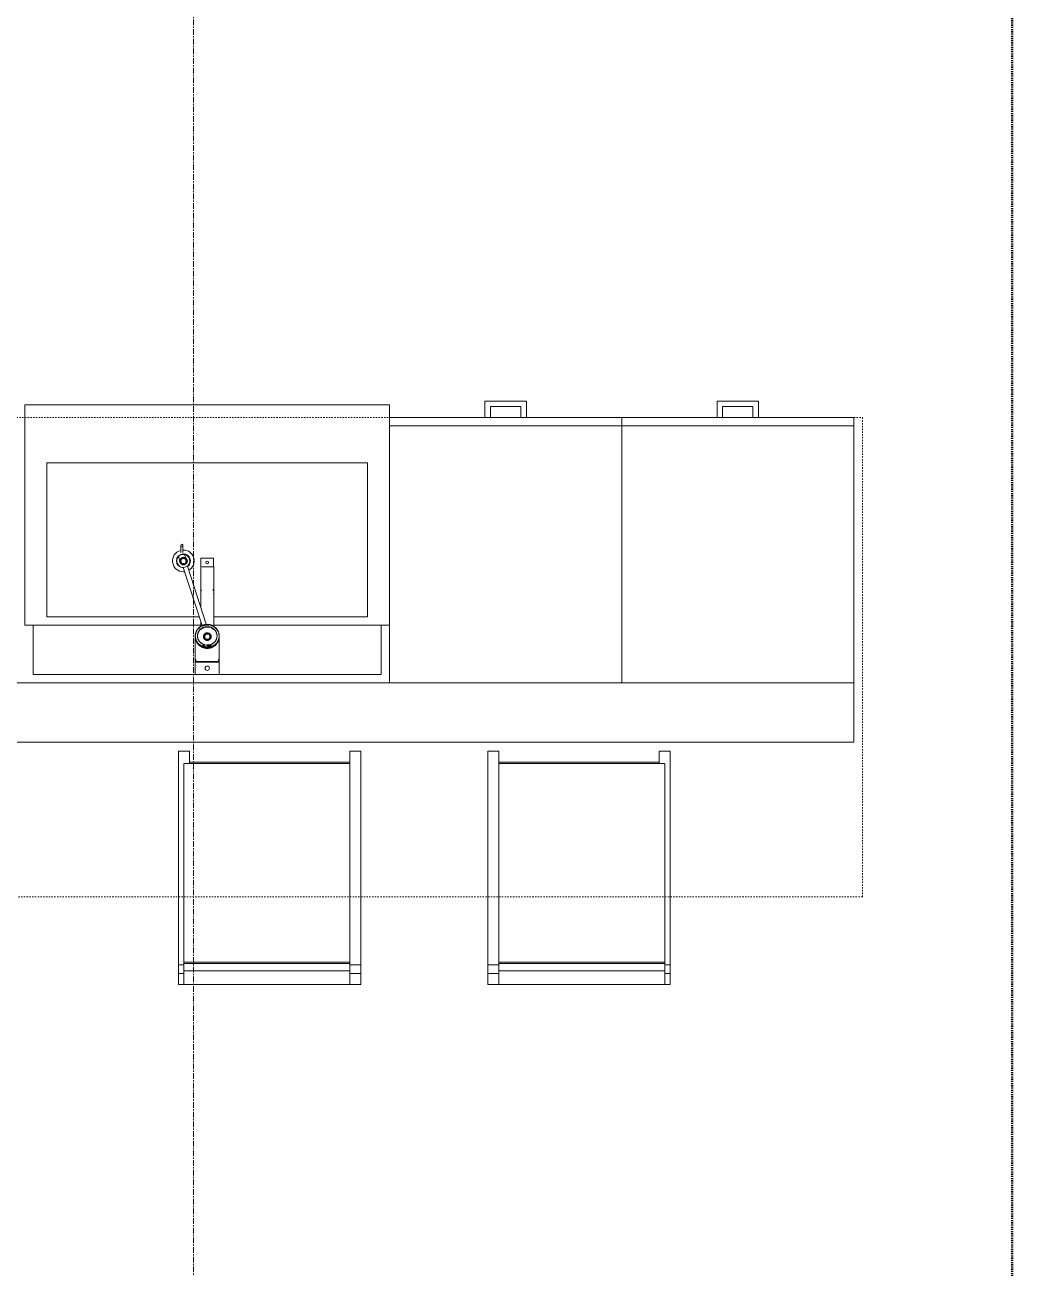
# Model space of a CAD drawing. Header units: inches. Extents: x -4217 to -1814, y 9706 to 12425.
# Drawn here: x -2188.6 to -2099.3, y 11359 to 11471.6 of the extents above; entities that cross this region are included whole.
import ezdxf

# ---------------------------------------------------------------- set-up
doc = ezdxf.new("R2010")
doc.units = ezdxf.units.IN
doc.header["$MEASUREMENT"] = 0
for name, pattern in [('Dash', [0.25, 0.125, -0.125]), ('Dash 1_16_', [0.125, 0.0625, -0.0625]), ('Grid Line 1_2_', [0.875, 0.5, -0.125, 0.125, -0.125])]:
    doc.linetypes.add(name, pattern=pattern)
for name, color, linetype, lineweight in [('A-GENM-2', 250, 'Continuous', 9), ('A-GENM-3', 10, 'Continuous', 50), ('A-WALL-4', 50, 'Continuous', 13), ('C-PROP-LINE-2', 91, 'Dash 1_16_', 50), ('I-FURN-1', 250, 'Continuous', 9), ('P-SANR-FIXT-2', 250, 'Continuous', 9), ('Q-CASE-3', 250, 'Continuous', 9), ('Q-CASE-HDLN-1', 250, 'Dash', 9), ('S-GRID-1', 1, 'Grid Line 1_2_', 9)]:
    doc.layers.add(name, color=color, linetype=linetype, lineweight=lineweight)

msp = doc.modelspace()

# ---------------------------------------------------------------- linework, layer by layer
at = {"layer": 'A-GENM-2'}
for p, q in [((-2174.48218, 11424.46265), (-2174.48218, 11423.79751)), ((-2174.28533, 11423.79751), (-2174.28533, 11424.46265)), ((-2174.54413, 11423.03328), (-2174.67641, 11423.45243)), ((-2174.12737, 11423.62953), (-2173.99399, 11423.20691)), ((-2172.65509, 11423.30554), (-2172.65509, 11422.51814)), ((-2172.65509, 11423.30554), (-2171.51336, 11423.30554)), ((-2171.51336, 11422.51814), (-2171.51336, 11423.30554)), ((-2174.49222, 11423.04966), (-2174.54413, 11423.03328)), ((-2174.25946, 11422.46204), (-2172.54627, 11417.1894)), ((-2172.17683, 11417.32641), (-2173.8857, 11422.58579)), ((-2172.67478, 11422.51814), (-2172.67478, 11418.8507)), ((-2172.67478, 11422.51814), (-2172.65465, 11422.51814)), ((-2172.60647, 11422.51814), (-2172.59566, 11422.51814)), ((-2172.58104, 11422.51814), (-2172.50181, 11422.51814)), ((-2172.48918, 11422.51814), (-2172.3795, 11422.51814)), ((-2172.3702, 11422.51814), (-2172.23707, 11422.51814)), ((-2172.23731, 11422.51814), (-2172.36966, 11422.51814)), ((-2172.23209, 11422.51814), (-2171.93636, 11422.51814)), ((-2171.93647, 11422.51814), (-2172.23198, 11422.51814)), ((-2171.93138, 11422.51814), (-2171.79825, 11422.51814)), ((-2171.79879, 11422.51814), (-2171.93114, 11422.51814)), ((-2171.78895, 11422.51814), (-2171.67927, 11422.51814)), ((-2171.66664, 11422.51814), (-2171.58741, 11422.51814)), ((-2171.57279, 11422.51814), (-2171.49367, 11422.51814)), ((-2171.49367, 11417.11879), (-2171.49367, 11422.51814)), ((-2172.67478, 11421.11086), (-2172.67478, 11420.19373)), ((-2171.49367, 11420.19373), (-2171.49367, 11421.11086)), ((-2172.67478, 11417.5849), (-2172.67478, 11417.11879)), ((-2171.46541, 11417.06336), (-2171.50135, 11417.08616)), ((-2173.1669, 11416.21893), (-2173.1669, 11413.95515)), ((-2172.08423, 11415.38672), (-2172.11986, 11415.3874)), ((-2171.00155, 11413.95515), (-2171.00155, 11416.21893)), ((-2171.00155, 11413.95515), (-2173.1669, 11413.95515)), ((-2173.1669, 11413.87699), (-2173.1669, 11412.77404)), ((-2173.1669, 11413.87699), (-2171.00155, 11413.87699)), ((-2173.10785, 11414.11749), (-2173.10785, 11413.87699)), ((-2171.0606, 11413.87699), (-2171.0606, 11414.11749)), ((-2171.00155, 11412.77404), (-2171.00155, 11413.87699)), ((-2171.00155, 11412.77404), (-2173.1669, 11412.77404))]:
    msp.add_line(p, q, dxfattribs=at)
at = {"layer": 'A-GENM-2', "flags": 128}
for points in [[(-2172.08423, 11417.28936), (-2172.12731, 11417.28855), (-2172.17032, 11417.2861), (-2172.2132, 11417.28204), (-2172.25588, 11417.27635), (-2172.29829, 11417.26905), (-2172.34037, 11417.26015), (-2172.38205, 11417.24967), (-2172.42327, 11417.23762), (-2172.46395, 11417.22401), (-2172.50405, 11417.20887), (-2172.54348, 11417.19221), (-2172.5822, 11417.17408), (-2172.62014, 11417.15448), (-2172.65724, 11417.13345), (-2172.69343, 11417.11103), (-2172.72867, 11417.08724), (-2172.7629, 11417.06213), (-2172.79605, 11417.03572), (-2172.82809, 11417.00807), (-2172.85894, 11416.97921), (-2172.88857, 11416.94918), (-2172.91692, 11416.91804), (-2172.94395, 11416.88584), (-2172.96962, 11416.85261), (-2172.99387, 11416.81842), (-2173.01667, 11416.78332), (-2173.03798, 11416.74737), (-2173.05776, 11416.71062), (-2173.07599, 11416.67313), (-2173.09262, 11416.63496), (-2173.10763, 11416.59617), (-2173.12099, 11416.55683), (-2173.13268, 11416.51701), (-2173.14269, 11416.47676), (-2173.15098, 11416.43615), (-2173.15756, 11416.39525), (-2173.16239, 11416.35412), (-2173.16549, 11416.31284), (-2173.16684, 11416.27148), (-2173.1669, 11416.26031)], [(-2173.12099, 11416.51545), (-2173.13268, 11416.47562), (-2173.14269, 11416.43537), (-2173.15098, 11416.39476), (-2173.15756, 11416.35386), (-2173.16239, 11416.31274), (-2173.16549, 11416.27146), (-2173.16684, 11416.2301), (-2173.1669, 11416.21893)], [(-2173.12145, 11416.52935), (-2173.13303, 11416.48762), (-2173.14294, 11416.44546), (-2173.15115, 11416.40294), (-2173.15765, 11416.36013), (-2173.16244, 11416.31709), (-2173.16551, 11416.2739), (-2173.16684, 11416.23061), (-2173.16644, 11416.18731), (-2173.16431, 11416.14406), (-2173.16045, 11416.10093), (-2173.15487, 11416.05798), (-2173.14758, 11416.0153), (-2173.13859, 11415.97294), (-2173.12791, 11415.93097)], [(-2173.12145, 11416.52935), (-2173.13303, 11416.48762), (-2173.14294, 11416.44546), (-2173.15115, 11416.40294), (-2173.15765, 11416.36013), (-2173.16244, 11416.31709), (-2173.16551, 11416.2739), (-2173.16684, 11416.23061), (-2173.16644, 11416.18731), (-2173.16431, 11416.14406), (-2173.16045, 11416.10093), (-2173.15487, 11416.05798), (-2173.14758, 11416.0153), (-2173.13859, 11415.97294), (-2173.12791, 11415.93097)], [(-2173.12145, 11416.52935), (-2173.13303, 11416.48762), (-2173.14294, 11416.44546), (-2173.15115, 11416.40294), (-2173.15765, 11416.36013), (-2173.16244, 11416.31709), (-2173.16551, 11416.2739), (-2173.16684, 11416.23061), (-2173.16644, 11416.18731), (-2173.16431, 11416.14406), (-2173.16045, 11416.10093), (-2173.15487, 11416.05798), (-2173.14758, 11416.0153), (-2173.13859, 11415.97294), (-2173.12791, 11415.93097)], [(-2173.12145, 11416.52935), (-2173.13303, 11416.48762), (-2173.14294, 11416.44546), (-2173.15115, 11416.40294), (-2173.15765, 11416.36013), (-2173.16244, 11416.31709), (-2173.16551, 11416.2739), (-2173.16684, 11416.23061), (-2173.16644, 11416.18731), (-2173.16431, 11416.14406), (-2173.16045, 11416.10093), (-2173.15487, 11416.05798), (-2173.14758, 11416.0153), (-2173.13859, 11415.97294), (-2173.12791, 11415.93097)], [(-2173.12145, 11416.52935), (-2173.13303, 11416.48762), (-2173.14294, 11416.44546), (-2173.15115, 11416.40294), (-2173.15765, 11416.36013), (-2173.16244, 11416.31709), (-2173.16551, 11416.2739), (-2173.16684, 11416.23061), (-2173.16644, 11416.18731), (-2173.16431, 11416.14406), (-2173.16045, 11416.10093), (-2173.15487, 11416.05798), (-2173.14758, 11416.0153), (-2173.13859, 11415.97294), (-2173.12791, 11415.93097)], [(-2173.12145, 11416.52935), (-2173.13303, 11416.48762), (-2173.14294, 11416.44546), (-2173.15115, 11416.40294), (-2173.15765, 11416.36013), (-2173.16244, 11416.31709), (-2173.16551, 11416.2739), (-2173.16684, 11416.23061), (-2173.16644, 11416.18731), (-2173.16431, 11416.14406), (-2173.16045, 11416.10093), (-2173.15487, 11416.05798), (-2173.14758, 11416.0153), (-2173.13859, 11415.97294), (-2173.12791, 11415.93097)], [(-2172.765, 11417.06079), (-2172.79813, 11417.03289), (-2172.8301, 11417.00369), (-2172.86089, 11416.97323), (-2172.89043, 11416.94157), (-2172.91869, 11416.90875), (-2172.9456, 11416.87483), (-2172.97115, 11416.83986), (-2172.99527, 11416.8039), (-2173.01793, 11416.767), (-2173.0391, 11416.72922), (-2173.05874, 11416.69063)], [(-2172.765, 11417.06079), (-2172.79813, 11417.03289), (-2172.8301, 11417.00369), (-2172.86089, 11416.97323), (-2172.89043, 11416.94157), (-2172.91869, 11416.90875), (-2172.9456, 11416.87483), (-2172.97115, 11416.83986), (-2172.99527, 11416.8039), (-2173.01793, 11416.767), (-2173.0391, 11416.72922), (-2173.05874, 11416.69063)], [(-2172.765, 11417.06079), (-2172.79813, 11417.03289), (-2172.8301, 11417.00369), (-2172.86089, 11416.97323), (-2172.89043, 11416.94157), (-2172.91869, 11416.90875), (-2172.9456, 11416.87483), (-2172.97115, 11416.83986), (-2172.99527, 11416.8039), (-2173.01793, 11416.767), (-2173.0391, 11416.72922), (-2173.05874, 11416.69063)], [(-2172.765, 11417.06079), (-2172.79813, 11417.03289), (-2172.8301, 11417.00369), (-2172.86089, 11416.97323), (-2172.89043, 11416.94157), (-2172.91869, 11416.90875), (-2172.9456, 11416.87483), (-2172.97115, 11416.83986), (-2172.99527, 11416.8039), (-2173.01793, 11416.767), (-2173.0391, 11416.72922), (-2173.05874, 11416.69063)], [(-2172.765, 11417.06079), (-2172.79813, 11417.03289), (-2172.8301, 11417.00369), (-2172.86089, 11416.97323), (-2172.89043, 11416.94157), (-2172.91869, 11416.90875), (-2172.9456, 11416.87483), (-2172.97115, 11416.83986), (-2172.99527, 11416.8039), (-2173.01793, 11416.767), (-2173.0391, 11416.72922), (-2173.05874, 11416.69063)], [(-2172.765, 11417.06079), (-2172.79813, 11417.03289), (-2172.8301, 11417.00369), (-2172.86089, 11416.97323), (-2172.89043, 11416.94157), (-2172.91869, 11416.90875), (-2172.9456, 11416.87483), (-2172.97115, 11416.83986), (-2172.99527, 11416.8039), (-2173.01793, 11416.767), (-2173.0391, 11416.72922), (-2173.05874, 11416.69063)], [(-2172.97005, 11416.26031), (-2172.96935, 11416.29336), (-2172.96726, 11416.32636), (-2172.96376, 11416.35926), (-2172.95888, 11416.39201), (-2172.95262, 11416.42456), (-2172.94498, 11416.45686), (-2172.93598, 11416.48885), (-2172.92563, 11416.5205), (-2172.91394, 11416.55174), (-2172.90093, 11416.58253), (-2172.88662, 11416.61283), (-2172.87103, 11416.64258), (-2172.85419, 11416.67174), (-2172.83611, 11416.70025), (-2172.81682, 11416.72808), (-2172.79636, 11416.75518), (-2172.77475, 11416.78151), (-2172.75203, 11416.80701), (-2172.72823, 11416.83166), (-2172.70339, 11416.8554), (-2172.67754, 11416.87821), (-2172.65073, 11416.90003), (-2172.623, 11416.92084), (-2172.59438, 11416.9406), (-2172.56494, 11416.95927), (-2172.53471, 11416.97683), (-2172.50374, 11416.99324), (-2172.47209, 11417.00847), (-2172.43979, 11417.0225), (-2172.40692, 11417.03531), (-2172.37351, 11417.04687), (-2172.33963, 11417.05716), (-2172.30532, 11417.06616), (-2172.27065, 11417.07387), (-2172.23567, 11417.08025), (-2172.20045, 11417.08531), (-2172.16503, 11417.08904), (-2172.12947, 11417.09142), (-2172.09385, 11417.09246), (-2172.08423, 11417.09251)], [(-2172.92563, 11416.47911), (-2172.91394, 11416.51036), (-2172.90093, 11416.54115)], [(-2172.7629, 11417.02075), (-2172.79605, 11416.99434), (-2172.82809, 11416.96669), (-2172.85894, 11416.93782)], [(-2172.08423, 11417.3016), (-2172.12752, 11417.30074), (-2172.17075, 11417.29814), (-2172.21383, 11417.29382), (-2172.25672, 11417.28777), (-2172.29932, 11417.28002), (-2172.34158, 11417.27057), (-2172.38343, 11417.25944), (-2172.4248, 11417.24664), (-2172.46562, 11417.2322), (-2172.50584, 11417.21614), (-2172.54538, 11417.19848), (-2172.58418, 11417.17925), (-2172.62219, 11417.15849), (-2172.65933, 11417.13623), (-2172.69555, 11417.1125), (-2172.73079, 11417.08734)], [(-2172.08423, 11417.3016), (-2172.12752, 11417.30074), (-2172.17075, 11417.29814), (-2172.21383, 11417.29382), (-2172.25672, 11417.28777), (-2172.29932, 11417.28002), (-2172.34158, 11417.27057), (-2172.38343, 11417.25944), (-2172.4248, 11417.24664), (-2172.46562, 11417.2322), (-2172.50584, 11417.21614), (-2172.54538, 11417.19848), (-2172.58418, 11417.17925), (-2172.62219, 11417.15849), (-2172.65933, 11417.13623), (-2172.69555, 11417.1125)], [(-2172.08423, 11417.3016), (-2172.12752, 11417.30074), (-2172.17075, 11417.29814), (-2172.21383, 11417.29382), (-2172.25672, 11417.28777), (-2172.29932, 11417.28002), (-2172.34158, 11417.27057), (-2172.38343, 11417.25944), (-2172.4248, 11417.24664), (-2172.46562, 11417.2322), (-2172.50584, 11417.21614), (-2172.54538, 11417.19848), (-2172.58418, 11417.17925), (-2172.62219, 11417.15849), (-2172.65933, 11417.13623), (-2172.69555, 11417.1125)], [(-2172.08423, 11417.3016), (-2172.12752, 11417.30074), (-2172.17075, 11417.29814), (-2172.21383, 11417.29382), (-2172.25672, 11417.28777), (-2172.29932, 11417.28002), (-2172.34158, 11417.27057), (-2172.38343, 11417.25944), (-2172.4248, 11417.24664), (-2172.46562, 11417.2322), (-2172.50584, 11417.21614), (-2172.54538, 11417.19848), (-2172.58418, 11417.17925), (-2172.62219, 11417.15849), (-2172.65933, 11417.13623), (-2172.69555, 11417.1125)], [(-2172.08423, 11417.3016), (-2172.12752, 11417.30074), (-2172.17075, 11417.29814), (-2172.21383, 11417.29382), (-2172.25672, 11417.28777), (-2172.29932, 11417.28002), (-2172.34158, 11417.27057), (-2172.38343, 11417.25944), (-2172.4248, 11417.24664), (-2172.46562, 11417.2322), (-2172.50584, 11417.21614), (-2172.54538, 11417.19848), (-2172.58418, 11417.17925), (-2172.62219, 11417.15849), (-2172.65933, 11417.13623), (-2172.69555, 11417.1125)], [(-2172.08423, 11417.3016), (-2172.12752, 11417.30074), (-2172.17075, 11417.29814), (-2172.21383, 11417.29382), (-2172.25672, 11417.28777), (-2172.29932, 11417.28002), (-2172.34158, 11417.27057), (-2172.38343, 11417.25944), (-2172.4248, 11417.24664), (-2172.46562, 11417.2322), (-2172.50584, 11417.21614), (-2172.54538, 11417.19848), (-2172.58418, 11417.17925), (-2172.62219, 11417.15849), (-2172.65933, 11417.13623), (-2172.69555, 11417.1125)], [(-2172.67754, 11416.83683), (-2172.65073, 11416.85865), (-2172.623, 11416.87946), (-2172.59438, 11416.89922), (-2172.56494, 11416.91789), (-2172.53471, 11416.93544), (-2172.50374, 11416.95185), (-2172.47209, 11416.96709), (-2172.43979, 11416.98112)], [(-2172.34037, 11417.21877), (-2172.38205, 11417.20829), (-2172.42327, 11417.19623), (-2172.46395, 11417.18263), (-2172.50405, 11417.16748), (-2172.54348, 11417.15083), (-2172.5822, 11417.13269)], [(-2172.08423, 11417.24798), (-2172.12731, 11417.24716), (-2172.17032, 11417.24472), (-2172.2132, 11417.24065), (-2172.25588, 11417.23497), (-2172.29829, 11417.22767)], [(-2172.27065, 11417.03248), (-2172.23567, 11417.03887), (-2172.20045, 11417.04393), (-2172.16503, 11417.04766), (-2172.12947, 11417.05004), (-2172.09385, 11417.05108), (-2172.08423, 11417.05113)], [(-2171.09975, 11416.66948), (-2171.11855, 11416.70849), (-2171.1389, 11416.74671), (-2171.16077, 11416.78409), (-2171.18411, 11416.82057), (-2171.20888, 11416.85608), (-2171.23506, 11416.89058), (-2171.2626, 11416.924), (-2171.29145, 11416.95629), (-2171.32158, 11416.9874), (-2171.35292, 11417.01728), (-2171.38543, 11417.04589), (-2171.41906, 11417.07317), (-2171.45375, 11417.09909), (-2171.48945, 11417.1236), (-2171.5261, 11417.14666), (-2171.56365, 11417.16824), (-2171.60203, 11417.18829), (-2171.64118, 11417.2068), (-2171.68104, 11417.22373), (-2171.72154, 11417.23905), (-2171.76263, 11417.25274), (-2171.80422, 11417.26477), (-2171.84627, 11417.27513), (-2171.8887, 11417.2838), (-2171.93144, 11417.29077), (-2171.97442, 11417.29602), (-2172.01758, 11417.29955), (-2172.06085, 11417.30135), (-2172.08423, 11417.3016)], [(-2171.45375, 11417.09909), (-2171.48945, 11417.1236), (-2171.5261, 11417.14666), (-2171.56365, 11417.16824), (-2171.60203, 11417.18829), (-2171.64118, 11417.2068), (-2171.68104, 11417.22373), (-2171.72154, 11417.23905), (-2171.76263, 11417.25274), (-2171.80422, 11417.26477), (-2171.84627, 11417.27513), (-2171.8887, 11417.2838), (-2171.93144, 11417.29077), (-2171.97442, 11417.29602), (-2172.01758, 11417.29955), (-2172.06085, 11417.30135), (-2172.08423, 11417.3016)], [(-2171.45375, 11417.09909), (-2171.48945, 11417.1236), (-2171.5261, 11417.14666), (-2171.56365, 11417.16824), (-2171.60203, 11417.18829), (-2171.64118, 11417.2068), (-2171.68104, 11417.22373), (-2171.72154, 11417.23905), (-2171.76263, 11417.25274), (-2171.80422, 11417.26477), (-2171.84627, 11417.27513), (-2171.8887, 11417.2838), (-2171.93144, 11417.29077), (-2171.97442, 11417.29602), (-2172.01758, 11417.29955), (-2172.06085, 11417.30135), (-2172.08423, 11417.3016)], [(-2171.45375, 11417.09909), (-2171.48945, 11417.1236), (-2171.5261, 11417.14666), (-2171.56365, 11417.16824), (-2171.60203, 11417.18829), (-2171.64118, 11417.2068), (-2171.68104, 11417.22373), (-2171.72154, 11417.23905), (-2171.76263, 11417.25274), (-2171.80422, 11417.26477), (-2171.84627, 11417.27513), (-2171.8887, 11417.2838), (-2171.93144, 11417.29077), (-2171.97442, 11417.29602), (-2172.01758, 11417.29955), (-2172.06085, 11417.30135), (-2172.08423, 11417.3016)], [(-2171.45375, 11417.09909), (-2171.48945, 11417.1236), (-2171.5261, 11417.14666), (-2171.56365, 11417.16824), (-2171.60203, 11417.18829), (-2171.64118, 11417.2068), (-2171.68104, 11417.22373), (-2171.72154, 11417.23905), (-2171.76263, 11417.25274), (-2171.80422, 11417.26477), (-2171.84627, 11417.27513), (-2171.8887, 11417.2838), (-2171.93144, 11417.29077), (-2171.97442, 11417.29602), (-2172.01758, 11417.29955), (-2172.06085, 11417.30135), (-2172.08423, 11417.3016)], [(-2171.45375, 11417.09909), (-2171.48945, 11417.1236), (-2171.5261, 11417.14666), (-2171.56365, 11417.16824), (-2171.60203, 11417.18829), (-2171.64118, 11417.2068), (-2171.68104, 11417.22373), (-2171.72154, 11417.23905), (-2171.76263, 11417.25274), (-2171.80422, 11417.26477), (-2171.84627, 11417.27513), (-2171.8887, 11417.2838), (-2171.93144, 11417.29077), (-2171.97442, 11417.29602), (-2172.01758, 11417.29955), (-2172.06085, 11417.30135), (-2172.08423, 11417.3016)], [(-2171.00155, 11416.26031), (-2171.00242, 11416.30168), (-2171.00505, 11416.34299), (-2171.00942, 11416.38417), (-2171.01552, 11416.42513), (-2171.02335, 11416.46583), (-2171.0329, 11416.50618), (-2171.04414, 11416.54613), (-2171.05705, 11416.58561), (-2171.07162, 11416.62455), (-2171.08782, 11416.66289), (-2171.10561, 11416.70057), (-2171.12498, 11416.73753), (-2171.14588, 11416.7737), (-2171.16828, 11416.80904), (-2171.19215, 11416.84348), (-2171.21743, 11416.87697), (-2171.2441, 11416.90945), (-2171.2721, 11416.94089), (-2171.30139, 11416.97122), (-2171.33192, 11417.00039), (-2171.36364, 11417.02838), (-2171.39649, 11417.05513), (-2171.43044, 11417.08059), (-2171.46541, 11417.10474), (-2171.50135, 11417.12754), (-2171.53821, 11417.14894), (-2171.57593, 11417.16893), (-2171.61444, 11417.18746), (-2171.65369, 11417.20452), (-2171.69361, 11417.22007), (-2171.73415, 11417.23409), (-2171.77523, 11417.24657), (-2171.81679, 11417.25748), (-2171.85876, 11417.26681), (-2171.90109, 11417.27454), (-2171.94371, 11417.28066), (-2171.98654, 11417.28517), (-2172.02952, 11417.28805), (-2172.07259, 11417.2893), (-2172.08423, 11417.28936)], [(-2171.94371, 11417.23928), (-2171.98654, 11417.24378), (-2172.02952, 11417.24666), (-2172.07259, 11417.24792), (-2172.08423, 11417.24798)], [(-2172.08423, 11417.09251), (-2172.04859, 11417.09184), (-2172.01301, 11417.08982), (-2171.97755, 11417.08645), (-2171.94226, 11417.08175), (-2171.90721, 11417.07572), (-2171.87245, 11417.06837), (-2171.83804, 11417.05972), (-2171.80404, 11417.04977), (-2171.7705, 11417.03855), (-2171.73747, 11417.02608), (-2171.70502, 11417.01238), (-2171.67319, 11416.99746), (-2171.64203, 11416.98137), (-2171.61159, 11416.96412), (-2171.58193, 11416.94575), (-2171.55309, 11416.92628), (-2171.52512, 11416.90575), (-2171.49805, 11416.8842), (-2171.47194, 11416.86165), (-2171.44682, 11416.83816), (-2171.42274, 11416.81375), (-2171.39972, 11416.78847), (-2171.37781, 11416.76237), (-2171.35704, 11416.73547), (-2171.33743, 11416.70783), (-2171.31902, 11416.6795), (-2171.30184, 11416.65051), (-2171.28591, 11416.62091), (-2171.27126, 11416.59076), (-2171.25789, 11416.5601), (-2171.24585, 11416.52897), (-2171.23513, 11416.49743), (-2171.22577, 11416.46553), (-2171.21776, 11416.43331), (-2171.21112, 11416.40082), (-2171.20587, 11416.36812), (-2171.202, 11416.33525), (-2171.19953, 11416.30227), (-2171.19845, 11416.26923), (-2171.1984, 11416.26031)], [(-2172.08423, 11417.05113), (-2172.04859, 11417.05045), (-2172.01301, 11417.04843), (-2171.97755, 11417.04507), (-2171.94226, 11417.04037), (-2171.90721, 11417.03434)], [(-2171.65369, 11417.16314), (-2171.69361, 11417.17869), (-2171.73415, 11417.19271)], [(-2171.70502, 11416.97099), (-2171.67319, 11416.95608), (-2171.64203, 11416.93999), (-2171.61159, 11416.92274), (-2171.58193, 11416.90436), (-2171.55309, 11416.8849), (-2171.52512, 11416.86437), (-2171.49805, 11416.84281)], [(-2171.09975, 11416.66948), (-2171.11855, 11416.70849), (-2171.1389, 11416.74671), (-2171.16077, 11416.78409), (-2171.18411, 11416.82057), (-2171.20888, 11416.85608), (-2171.23506, 11416.89058), (-2171.2626, 11416.924), (-2171.29145, 11416.95629), (-2171.32158, 11416.9874), (-2171.35292, 11417.01728), (-2171.38543, 11417.04589), (-2171.41906, 11417.07317)], [(-2171.09975, 11416.66948), (-2171.11855, 11416.70849), (-2171.1389, 11416.74671), (-2171.16077, 11416.78409), (-2171.18411, 11416.82057), (-2171.20888, 11416.85608), (-2171.23506, 11416.89058), (-2171.2626, 11416.924), (-2171.29145, 11416.95629), (-2171.32158, 11416.9874), (-2171.35292, 11417.01728), (-2171.38543, 11417.04589), (-2171.41906, 11417.07317)], [(-2171.09975, 11416.66948), (-2171.11855, 11416.70849), (-2171.1389, 11416.74671), (-2171.16077, 11416.78409), (-2171.18411, 11416.82057), (-2171.20888, 11416.85608), (-2171.23506, 11416.89058), (-2171.2626, 11416.924), (-2171.29145, 11416.95629), (-2171.32158, 11416.9874), (-2171.35292, 11417.01728), (-2171.38543, 11417.04589), (-2171.41906, 11417.07317)], [(-2171.09975, 11416.66948), (-2171.11855, 11416.70849), (-2171.1389, 11416.74671), (-2171.16077, 11416.78409), (-2171.18411, 11416.82057), (-2171.20888, 11416.85608), (-2171.23506, 11416.89058), (-2171.2626, 11416.924), (-2171.29145, 11416.95629), (-2171.32158, 11416.9874), (-2171.35292, 11417.01728), (-2171.38543, 11417.04589), (-2171.41906, 11417.07317)], [(-2171.09975, 11416.66948), (-2171.11855, 11416.70849), (-2171.1389, 11416.74671), (-2171.16077, 11416.78409), (-2171.18411, 11416.82057), (-2171.20888, 11416.85608), (-2171.23506, 11416.89058), (-2171.2626, 11416.924), (-2171.29145, 11416.95629), (-2171.32158, 11416.9874), (-2171.35292, 11417.01728), (-2171.38543, 11417.04589), (-2171.41906, 11417.07317)], [(-2171.14588, 11416.73232), (-2171.16828, 11416.76765), (-2171.19215, 11416.80209), (-2171.21743, 11416.83558), (-2171.2441, 11416.86807), (-2171.2721, 11416.8995), (-2171.30139, 11416.92983), (-2171.33192, 11416.95901), (-2171.36364, 11416.987)], [(-2171.27126, 11416.54938), (-2171.25789, 11416.51872), (-2171.24585, 11416.48759)], [(-2171.00155, 11416.21893), (-2171.00242, 11416.2603), (-2171.00505, 11416.30161), (-2171.00942, 11416.34278), (-2171.01552, 11416.38375), (-2171.02335, 11416.42445), (-2171.0329, 11416.4648), (-2171.04414, 11416.50475), (-2171.05705, 11416.54422)], [(-2171.03542, 11415.95023), (-2171.02551, 11415.99239), (-2171.0173, 11416.03491), (-2171.0108, 11416.07772), (-2171.00601, 11416.12076), (-2171.00294, 11416.16395), (-2171.00161, 11416.20724), (-2171.00201, 11416.25054), (-2171.00414, 11416.29379), (-2171.008, 11416.33692), (-2171.01358, 11416.37987), (-2171.02087, 11416.42255), (-2171.02986, 11416.46491), (-2171.04054, 11416.50688), (-2171.05289, 11416.54838)], [(-2171.03542, 11415.95023), (-2171.02551, 11415.99239), (-2171.0173, 11416.03491), (-2171.0108, 11416.07772), (-2171.00601, 11416.12076), (-2171.00294, 11416.16395), (-2171.00161, 11416.20724), (-2171.00201, 11416.25054), (-2171.00414, 11416.29379), (-2171.008, 11416.33692), (-2171.01358, 11416.37987), (-2171.02087, 11416.42255), (-2171.02986, 11416.46491), (-2171.04054, 11416.50688), (-2171.05289, 11416.54838)], [(-2171.03542, 11415.95023), (-2171.02551, 11415.99239), (-2171.0173, 11416.03491), (-2171.0108, 11416.07772), (-2171.00601, 11416.12076), (-2171.00294, 11416.16395), (-2171.00161, 11416.20724), (-2171.00201, 11416.25054), (-2171.00414, 11416.29379), (-2171.008, 11416.33692), (-2171.01358, 11416.37987), (-2171.02087, 11416.42255), (-2171.02986, 11416.46491), (-2171.04054, 11416.50688), (-2171.05289, 11416.54838)], [(-2171.03542, 11415.95023), (-2171.02551, 11415.99239), (-2171.0173, 11416.03491), (-2171.0108, 11416.07772), (-2171.00601, 11416.12076), (-2171.00294, 11416.16395), (-2171.00161, 11416.20724), (-2171.00201, 11416.25054), (-2171.00414, 11416.29379), (-2171.008, 11416.33692), (-2171.01358, 11416.37987), (-2171.02087, 11416.42255), (-2171.02986, 11416.46491), (-2171.04054, 11416.50688), (-2171.05289, 11416.54838)], [(-2171.03542, 11415.95023), (-2171.02551, 11415.99239), (-2171.0173, 11416.03491), (-2171.0108, 11416.07772), (-2171.00601, 11416.12076), (-2171.00294, 11416.16395), (-2171.00161, 11416.20724), (-2171.00201, 11416.25054), (-2171.00414, 11416.29379), (-2171.008, 11416.33692), (-2171.01358, 11416.37987), (-2171.02087, 11416.42255), (-2171.02986, 11416.46491), (-2171.04054, 11416.50688), (-2171.05289, 11416.54838)], [(-2171.03542, 11415.95023), (-2171.02551, 11415.99239), (-2171.0173, 11416.03491), (-2171.0108, 11416.07772), (-2171.00601, 11416.12076), (-2171.00294, 11416.16395), (-2171.00161, 11416.20724), (-2171.00201, 11416.25054), (-2171.00414, 11416.29379), (-2171.008, 11416.33692), (-2171.01358, 11416.37987), (-2171.02087, 11416.42255), (-2171.02986, 11416.46491), (-2171.04054, 11416.50688), (-2171.05289, 11416.54838)], [(-2173.1669, 11416.26031), (-2173.16603, 11416.21893), (-2173.1634, 11416.17762), (-2173.15903, 11416.13645), (-2173.15293, 11416.09548), (-2173.1451, 11416.05479), (-2173.13555, 11416.01443), (-2173.12431, 11415.97448), (-2173.1114, 11415.93501), (-2173.09683, 11415.89607), (-2173.08063, 11415.85773), (-2173.06284, 11415.82005), (-2173.04347, 11415.78309), (-2173.02257, 11415.74691), (-2173.00017, 11415.71158), (-2172.9763, 11415.67714), (-2172.95102, 11415.64365), (-2172.92435, 11415.61116), (-2172.89635, 11415.57973), (-2172.86706, 11415.5494), (-2172.83653, 11415.52022), (-2172.80481, 11415.49224), (-2172.77196, 11415.46549), (-2172.73801, 11415.44002), (-2172.70304, 11415.41587), (-2172.6671, 11415.39308), (-2172.63024, 11415.37167), (-2172.59252, 11415.35169), (-2172.55401, 11415.33315), (-2172.51476, 11415.3161), (-2172.47484, 11415.30054), (-2172.4343, 11415.28652), (-2172.39322, 11415.27404), (-2172.35166, 11415.26313), (-2172.30969, 11415.25381), (-2172.26736, 11415.24608), (-2172.22474, 11415.23996), (-2172.18191, 11415.23545), (-2172.13893, 11415.23257), (-2172.09586, 11415.23131), (-2172.08423, 11415.23125)], [(-2173.1669, 11416.21893), (-2173.16603, 11416.17755), (-2173.1634, 11416.13624), (-2173.15903, 11416.09507), (-2173.15293, 11416.0541), (-2173.1451, 11416.01341), (-2173.13555, 11415.97305), (-2173.12431, 11415.9331), (-2173.1114, 11415.89363), (-2173.09683, 11415.85468), (-2173.08063, 11415.81634), (-2173.06284, 11415.77866), (-2173.04347, 11415.74171), (-2173.02257, 11415.70553), (-2173.00017, 11415.6702), (-2172.9763, 11415.63576), (-2172.95102, 11415.60227), (-2172.92435, 11415.56978), (-2172.89635, 11415.53835), (-2172.86706, 11415.50802), (-2172.83653, 11415.47884), (-2172.80481, 11415.45085), (-2172.77196, 11415.42411), (-2172.73801, 11415.39864), (-2172.70304, 11415.37449), (-2172.6671, 11415.35169), (-2172.63024, 11415.33029), (-2172.59252, 11415.3103), (-2172.55401, 11415.29177), (-2172.51476, 11415.27471), (-2172.47484, 11415.25916), (-2172.4343, 11415.24514), (-2172.39322, 11415.23266), (-2172.35166, 11415.22175), (-2172.30969, 11415.21243), (-2172.26736, 11415.2047), (-2172.22474, 11415.19857), (-2172.18191, 11415.19407), (-2172.13893, 11415.19119), (-2172.09586, 11415.18993), (-2172.08423, 11415.18987)], [(-2173.11556, 11415.88947), (-2173.10156, 11415.84849), (-2173.08593, 11415.8081), (-2173.0687, 11415.76837), (-2173.0499, 11415.72936), (-2173.02955, 11415.69114), (-2173.00768, 11415.65376), (-2172.98434, 11415.61728), (-2172.95957, 11415.58177), (-2172.93339, 11415.54727), (-2172.90585, 11415.51385), (-2172.877, 11415.48156), (-2172.84687, 11415.45045), (-2172.81553, 11415.42057), (-2172.78302, 11415.39196), (-2172.74939, 11415.36468), (-2172.7147, 11415.33876), (-2172.679, 11415.31425), (-2172.64235, 11415.29119), (-2172.6048, 11415.26961), (-2172.56642, 11415.24956), (-2172.52727, 11415.23105), (-2172.48741, 11415.21412), (-2172.44691, 11415.1988), (-2172.40582, 11415.18511), (-2172.36423, 11415.17308), (-2172.32218, 11415.16272), (-2172.27975, 11415.15405), (-2172.23701, 11415.14708), (-2172.19403, 11415.14183), (-2172.15087, 11415.1383), (-2172.1076, 11415.1365), (-2172.08423, 11415.13625)], [(-2173.08593, 11415.8081), (-2173.0687, 11415.76837), (-2173.0499, 11415.72936), (-2173.02955, 11415.69114), (-2173.00768, 11415.65376), (-2172.98434, 11415.61728), (-2172.95957, 11415.58177), (-2172.93339, 11415.54727), (-2172.90585, 11415.51385), (-2172.877, 11415.48156), (-2172.84687, 11415.45045), (-2172.81553, 11415.42057), (-2172.78302, 11415.39196), (-2172.74939, 11415.36468)], [(-2173.08593, 11415.8081), (-2173.0687, 11415.76837), (-2173.0499, 11415.72936), (-2173.02955, 11415.69114), (-2173.00768, 11415.65376), (-2172.98434, 11415.61728), (-2172.95957, 11415.58177), (-2172.93339, 11415.54727), (-2172.90585, 11415.51385), (-2172.877, 11415.48156), (-2172.84687, 11415.45045), (-2172.81553, 11415.42057), (-2172.78302, 11415.39196), (-2172.74939, 11415.36468)], [(-2173.08593, 11415.8081), (-2173.0687, 11415.76837), (-2173.0499, 11415.72936), (-2173.02955, 11415.69114), (-2173.00768, 11415.65376), (-2172.98434, 11415.61728), (-2172.95957, 11415.58177), (-2172.93339, 11415.54727), (-2172.90585, 11415.51385), (-2172.877, 11415.48156), (-2172.84687, 11415.45045), (-2172.81553, 11415.42057), (-2172.78302, 11415.39196), (-2172.74939, 11415.36468)], [(-2173.08593, 11415.8081), (-2173.0687, 11415.76837), (-2173.0499, 11415.72936), (-2173.02955, 11415.69114), (-2173.00768, 11415.65376), (-2172.98434, 11415.61728), (-2172.95957, 11415.58177), (-2172.93339, 11415.54727), (-2172.90585, 11415.51385), (-2172.877, 11415.48156), (-2172.84687, 11415.45045), (-2172.81553, 11415.42057), (-2172.78302, 11415.39196), (-2172.74939, 11415.36468)], [(-2173.08593, 11415.8081), (-2173.0687, 11415.76837), (-2173.0499, 11415.72936), (-2173.02955, 11415.69114), (-2173.00768, 11415.65376), (-2172.98434, 11415.61728), (-2172.95957, 11415.58177), (-2172.93339, 11415.54727), (-2172.90585, 11415.51385), (-2172.877, 11415.48156), (-2172.84687, 11415.45045), (-2172.81553, 11415.42057), (-2172.78302, 11415.39196), (-2172.74939, 11415.36468)], [(-2172.08423, 11415.4281), (-2172.11986, 11415.42878), (-2172.15544, 11415.4308), (-2172.1909, 11415.43416), (-2172.22619, 11415.43886), (-2172.26124, 11415.4449), (-2172.296, 11415.45224), (-2172.33041, 11415.4609), (-2172.36441, 11415.47084), (-2172.39795, 11415.48206), (-2172.43098, 11415.49453), (-2172.46343, 11415.50824), (-2172.49526, 11415.52315), (-2172.52642, 11415.53925), (-2172.55686, 11415.55649), (-2172.58652, 11415.57487), (-2172.61536, 11415.59434), (-2172.64333, 11415.61486), (-2172.6704, 11415.63642), (-2172.69651, 11415.65896), (-2172.72163, 11415.68246), (-2172.74571, 11415.70686), (-2172.76873, 11415.73214), (-2172.79064, 11415.75825), (-2172.81141, 11415.78514), (-2172.83102, 11415.81278), (-2172.84943, 11415.84112), (-2172.86661, 11415.87011), (-2172.88254, 11415.8997), (-2172.8972, 11415.92985), (-2172.91056, 11415.96052), (-2172.9226, 11415.99164), (-2172.93332, 11416.02318), (-2172.94269, 11416.05509), (-2172.95069, 11416.08731), (-2172.95733, 11416.11979), (-2172.96258, 11416.15249), (-2172.96645, 11416.18536), (-2172.96892, 11416.21834), (-2172.97, 11416.25138), (-2172.97005, 11416.26031)], [(-2172.08423, 11415.23125), (-2172.04114, 11415.23207), (-2171.99813, 11415.23451), (-2171.95525, 11415.23858), (-2171.91257, 11415.24427), (-2171.87016, 11415.25156), (-2171.82808, 11415.26046), (-2171.7864, 11415.27094), (-2171.74518, 11415.283), (-2171.7045, 11415.29661), (-2171.6644, 11415.31175), (-2171.62497, 11415.3284), (-2171.58625, 11415.34654), (-2171.54831, 11415.36613), (-2171.51121, 11415.38716), (-2171.47502, 11415.40958), (-2171.43978, 11415.43337), (-2171.40555, 11415.45849), (-2171.3724, 11415.48489), (-2171.34036, 11415.51255), (-2171.30951, 11415.54141), (-2171.27988, 11415.57143), (-2171.25153, 11415.60257), (-2171.2245, 11415.63478), (-2171.19883, 11415.668), (-2171.17458, 11415.70219), (-2171.15178, 11415.73729), (-2171.13047, 11415.77325), (-2171.11069, 11415.81), (-2171.09246, 11415.84749), (-2171.07583, 11415.88566), (-2171.06082, 11415.92444), (-2171.04746, 11415.96378), (-2171.03577, 11416.00361), (-2171.02576, 11416.04386), (-2171.01747, 11416.08447), (-2171.01089, 11416.12537), (-2171.00606, 11416.16649), (-2171.00296, 11416.20777), (-2171.00161, 11416.24914), (-2171.00155, 11416.26031)], [(-2171.1984, 11416.26031), (-2171.1991, 11416.22725), (-2171.20119, 11416.19425), (-2171.20469, 11416.16135), (-2171.20957, 11416.1286), (-2171.21583, 11416.09605), (-2171.22347, 11416.06376), (-2171.23247, 11416.03176), (-2171.24282, 11416.00012), (-2171.25451, 11415.96887), (-2171.26752, 11415.93808), (-2171.28183, 11415.90779), (-2171.29742, 11415.87804), (-2171.31426, 11415.84888), (-2171.33234, 11415.82036), (-2171.35163, 11415.79253), (-2171.37209, 11415.76543), (-2171.3937, 11415.73911), (-2171.41642, 11415.7136), (-2171.44022, 11415.68896), (-2171.46506, 11415.66521), (-2171.49091, 11415.64241), (-2171.51772, 11415.62058), (-2171.54545, 11415.59977), (-2171.57407, 11415.58002), (-2171.60351, 11415.56134), (-2171.63374, 11415.54379), (-2171.66471, 11415.52738), (-2171.69636, 11415.51215), (-2171.72866, 11415.49811), (-2171.76153, 11415.48531), (-2171.79494, 11415.47375), (-2171.82882, 11415.46346), (-2171.86313, 11415.45445), (-2171.8978, 11415.44675), (-2171.93278, 11415.44036), (-2171.968, 11415.4353), (-2172.00342, 11415.43157), (-2172.03898, 11415.42919), (-2172.0746, 11415.42815), (-2172.08423, 11415.4281)], [(-2172.08423, 11415.18987), (-2172.04114, 11415.19069), (-2171.99813, 11415.19313), (-2171.95525, 11415.1972), (-2171.91257, 11415.20288), (-2171.87016, 11415.21018), (-2171.82808, 11415.21908), (-2171.7864, 11415.22956), (-2171.74518, 11415.24162), (-2171.7045, 11415.25523), (-2171.6644, 11415.27037), (-2171.62497, 11415.28702), (-2171.58625, 11415.30516), (-2171.54831, 11415.32475), (-2171.51121, 11415.34578), (-2171.47502, 11415.3682), (-2171.43978, 11415.39199), (-2171.40555, 11415.41711), (-2171.3724, 11415.44351), (-2171.34036, 11415.47116), (-2171.30951, 11415.50003), (-2171.27988, 11415.53005), (-2171.25153, 11415.56119), (-2171.2245, 11415.5934), (-2171.19883, 11415.62662), (-2171.17458, 11415.66081), (-2171.15178, 11415.69591), (-2171.13047, 11415.73186), (-2171.11069, 11415.76862), (-2171.09246, 11415.80611), (-2171.07583, 11415.84427), (-2171.06082, 11415.88306), (-2171.04746, 11415.9224), (-2171.03577, 11415.96223), (-2171.02576, 11416.00248), (-2171.01747, 11416.04309), (-2171.01089, 11416.08399), (-2171.00606, 11416.12511), (-2171.00296, 11416.16639), (-2171.00161, 11416.20775), (-2171.00155, 11416.21893)], [(-2172.08423, 11415.13625), (-2172.04093, 11415.13711), (-2171.9977, 11415.13971), (-2171.95462, 11415.14403), (-2171.91173, 11415.15008), (-2171.86913, 11415.15783), (-2171.82687, 11415.16728), (-2171.78502, 11415.17841), (-2171.74365, 11415.19121), (-2171.70283, 11415.20565), (-2171.66261, 11415.22171), (-2171.62307, 11415.23937), (-2171.58427, 11415.2586), (-2171.54626, 11415.27936), (-2171.50912, 11415.30162), (-2171.4729, 11415.32535), (-2171.43766, 11415.35051), (-2171.40345, 11415.37706), (-2171.37032, 11415.40496), (-2171.33835, 11415.43416), (-2171.30756, 11415.46462), (-2171.27802, 11415.49628), (-2171.24976, 11415.5291), (-2171.22285, 11415.56302), (-2171.19731, 11415.59799), (-2171.17318, 11415.63395), (-2171.15052, 11415.67085), (-2171.12935, 11415.70863), (-2171.10971, 11415.74722), (-2171.09162, 11415.78657), (-2171.07513, 11415.82661), (-2171.06025, 11415.86728), (-2171.047, 11415.90851)], [(-2172.00342, 11415.39019), (-2172.03898, 11415.38781), (-2172.0746, 11415.38677), (-2172.08423, 11415.38672)], [(-2171.43766, 11415.35051), (-2171.40345, 11415.37706), (-2171.37032, 11415.40496), (-2171.33835, 11415.43416), (-2171.30756, 11415.46462), (-2171.27802, 11415.49628), (-2171.24976, 11415.5291), (-2171.22285, 11415.56302), (-2171.19731, 11415.59799), (-2171.17318, 11415.63395), (-2171.15052, 11415.67085), (-2171.12935, 11415.70863), (-2171.10971, 11415.74722), (-2171.09162, 11415.78657), (-2171.07513, 11415.82661)], [(-2171.43766, 11415.35051), (-2171.40345, 11415.37706), (-2171.37032, 11415.40496), (-2171.33835, 11415.43416), (-2171.30756, 11415.46462), (-2171.27802, 11415.49628), (-2171.24976, 11415.5291), (-2171.22285, 11415.56302), (-2171.19731, 11415.59799), (-2171.17318, 11415.63395), (-2171.15052, 11415.67085), (-2171.12935, 11415.70863), (-2171.10971, 11415.74722), (-2171.09162, 11415.78657), (-2171.07513, 11415.82661)], [(-2171.43766, 11415.35051), (-2171.40345, 11415.37706), (-2171.37032, 11415.40496), (-2171.33835, 11415.43416), (-2171.30756, 11415.46462), (-2171.27802, 11415.49628), (-2171.24976, 11415.5291), (-2171.22285, 11415.56302), (-2171.19731, 11415.59799), (-2171.17318, 11415.63395), (-2171.15052, 11415.67085), (-2171.12935, 11415.70863), (-2171.10971, 11415.74722), (-2171.09162, 11415.78657), (-2171.07513, 11415.82661)], [(-2171.43766, 11415.35051), (-2171.40345, 11415.37706), (-2171.37032, 11415.40496), (-2171.33835, 11415.43416), (-2171.30756, 11415.46462), (-2171.27802, 11415.49628), (-2171.24976, 11415.5291), (-2171.22285, 11415.56302), (-2171.19731, 11415.59799), (-2171.17318, 11415.63395), (-2171.15052, 11415.67085), (-2171.12935, 11415.70863), (-2171.10971, 11415.74722), (-2171.09162, 11415.78657), (-2171.07513, 11415.82661)], [(-2171.43766, 11415.35051), (-2171.40345, 11415.37706), (-2171.37032, 11415.40496), (-2171.33835, 11415.43416), (-2171.30756, 11415.46462), (-2171.27802, 11415.49628), (-2171.24976, 11415.5291), (-2171.22285, 11415.56302), (-2171.19731, 11415.59799), (-2171.17318, 11415.63395), (-2171.15052, 11415.67085), (-2171.12935, 11415.70863), (-2171.10971, 11415.74722), (-2171.09162, 11415.78657), (-2171.07513, 11415.82661)], [(-2172.7147, 11415.33876), (-2172.679, 11415.31425), (-2172.64235, 11415.29119), (-2172.6048, 11415.26961), (-2172.56642, 11415.24956), (-2172.52727, 11415.23105), (-2172.48741, 11415.21412), (-2172.44691, 11415.1988), (-2172.40582, 11415.18511), (-2172.36423, 11415.17308), (-2172.32218, 11415.16272), (-2172.27975, 11415.15405), (-2172.23701, 11415.14708), (-2172.19403, 11415.14183), (-2172.15087, 11415.1383), (-2172.1076, 11415.1365), (-2172.08423, 11415.13625)], [(-2172.7147, 11415.33876), (-2172.679, 11415.31425), (-2172.64235, 11415.29119), (-2172.6048, 11415.26961), (-2172.56642, 11415.24956), (-2172.52727, 11415.23105), (-2172.48741, 11415.21412), (-2172.44691, 11415.1988), (-2172.40582, 11415.18511), (-2172.36423, 11415.17308), (-2172.32218, 11415.16272), (-2172.27975, 11415.15405), (-2172.23701, 11415.14708), (-2172.19403, 11415.14183), (-2172.15087, 11415.1383), (-2172.1076, 11415.1365), (-2172.08423, 11415.13625)], [(-2172.7147, 11415.33876), (-2172.679, 11415.31425), (-2172.64235, 11415.29119), (-2172.6048, 11415.26961), (-2172.56642, 11415.24956), (-2172.52727, 11415.23105), (-2172.48741, 11415.21412), (-2172.44691, 11415.1988), (-2172.40582, 11415.18511), (-2172.36423, 11415.17308), (-2172.32218, 11415.16272), (-2172.27975, 11415.15405), (-2172.23701, 11415.14708), (-2172.19403, 11415.14183), (-2172.15087, 11415.1383), (-2172.1076, 11415.1365), (-2172.08423, 11415.13625)], [(-2172.7147, 11415.33876), (-2172.679, 11415.31425), (-2172.64235, 11415.29119), (-2172.6048, 11415.26961), (-2172.56642, 11415.24956), (-2172.52727, 11415.23105), (-2172.48741, 11415.21412), (-2172.44691, 11415.1988), (-2172.40582, 11415.18511), (-2172.36423, 11415.17308), (-2172.32218, 11415.16272), (-2172.27975, 11415.15405), (-2172.23701, 11415.14708), (-2172.19403, 11415.14183), (-2172.15087, 11415.1383), (-2172.1076, 11415.1365), (-2172.08423, 11415.13625)], [(-2172.7147, 11415.33876), (-2172.679, 11415.31425), (-2172.64235, 11415.29119), (-2172.6048, 11415.26961), (-2172.56642, 11415.24956), (-2172.52727, 11415.23105), (-2172.48741, 11415.21412), (-2172.44691, 11415.1988), (-2172.40582, 11415.18511), (-2172.36423, 11415.17308), (-2172.32218, 11415.16272), (-2172.27975, 11415.15405), (-2172.23701, 11415.14708), (-2172.19403, 11415.14183), (-2172.15087, 11415.1383), (-2172.1076, 11415.1365), (-2172.08423, 11415.13625)], [(-2172.08423, 11415.13625), (-2172.04093, 11415.13711), (-2171.9977, 11415.13971), (-2171.95462, 11415.14403), (-2171.91173, 11415.15008), (-2171.86913, 11415.15783), (-2171.82687, 11415.16728), (-2171.78502, 11415.17841), (-2171.74365, 11415.19121), (-2171.70283, 11415.20565), (-2171.66261, 11415.22171), (-2171.62307, 11415.23937), (-2171.58427, 11415.2586), (-2171.54626, 11415.27936), (-2171.50912, 11415.30162), (-2171.4729, 11415.32535)], [(-2172.08423, 11415.13625), (-2172.04093, 11415.13711), (-2171.9977, 11415.13971), (-2171.95462, 11415.14403), (-2171.91173, 11415.15008), (-2171.86913, 11415.15783), (-2171.82687, 11415.16728), (-2171.78502, 11415.17841), (-2171.74365, 11415.19121), (-2171.70283, 11415.20565), (-2171.66261, 11415.22171), (-2171.62307, 11415.23937), (-2171.58427, 11415.2586), (-2171.54626, 11415.27936), (-2171.50912, 11415.30162), (-2171.4729, 11415.32535)], [(-2172.08423, 11415.13625), (-2172.04093, 11415.13711), (-2171.9977, 11415.13971), (-2171.95462, 11415.14403), (-2171.91173, 11415.15008), (-2171.86913, 11415.15783), (-2171.82687, 11415.16728), (-2171.78502, 11415.17841), (-2171.74365, 11415.19121), (-2171.70283, 11415.20565), (-2171.66261, 11415.22171), (-2171.62307, 11415.23937), (-2171.58427, 11415.2586), (-2171.54626, 11415.27936), (-2171.50912, 11415.30162), (-2171.4729, 11415.32535)], [(-2172.08423, 11415.13625), (-2172.04093, 11415.13711), (-2171.9977, 11415.13971), (-2171.95462, 11415.14403), (-2171.91173, 11415.15008), (-2171.86913, 11415.15783), (-2171.82687, 11415.16728), (-2171.78502, 11415.17841), (-2171.74365, 11415.19121), (-2171.70283, 11415.20565), (-2171.66261, 11415.22171), (-2171.62307, 11415.23937), (-2171.58427, 11415.2586), (-2171.54626, 11415.27936), (-2171.50912, 11415.30162), (-2171.4729, 11415.32535)], [(-2172.08423, 11415.13625), (-2172.04093, 11415.13711), (-2171.9977, 11415.13971), (-2171.95462, 11415.14403), (-2171.91173, 11415.15008), (-2171.86913, 11415.15783), (-2171.82687, 11415.16728), (-2171.78502, 11415.17841), (-2171.74365, 11415.19121), (-2171.70283, 11415.20565), (-2171.66261, 11415.22171), (-2171.62307, 11415.23937), (-2171.58427, 11415.2586), (-2171.54626, 11415.27936), (-2171.50912, 11415.30162), (-2171.4729, 11415.32535)]]:
    msp.add_lwpolyline(points, dxfattribs=at)
at = {"layer": 'A-GENM-2'}
for centre, radius, start, end in [((-2174.24369, 11423.05055), 0.98425, 105, 270), ((-2174.24369, 11423.05055), 0.62992, 90, 270), ((-2174.24369, 11423.05055), 0.59055, 137.1165352, 270), ((-2174.24369, 11423.05055), 0.59055, 90, 137.1165352), ((-2174.24369, 11423.05055), 0.98425, 90, 93.6245605), ((-2174.24369, 11423.05055), 0.98425, 300, 90), ((-2174.24369, 11423.05055), 0.62992, 305.7262222, 90), ((-2174.24369, 11423.05055), 0.59055, 78.6397061, 90), ((-2174.24369, 11423.05055), 0.59055, 270, 78.6397061), ((-2172.08423, 11422.90836), 0.11811, 90, 270), ((-2172.08423, 11422.90836), 0.11811, 270, 90), ((-2174.24369, 11423.05055), 0.98425, 270, 276.8708945), ((-2172.08423, 11416.21893), 1.08268, 165, 195), ((-2172.08423, 11416.21893), 1.08268, 127.5889399, 156.3624966), ((-2172.08423, 11416.21893), 1.08268, 90, 125.1857747), ((-2172.08423, 11416.21893), 1.08268, 55.3366853, 90), ((-2172.08423, 11416.21893), 1.08268, 26.4252644, 52.4110601), ((-2172.08423, 11416.21893), 1.08268, 345, 15), ((-2172.08423, 11416.21893), 1.08268, 199.3547508, 232.4110601), ((-2172.08423, 11416.21893), 1.08268, 307.5889399, 340.8475783), ((-2172.08423, 11416.21893), 1.08268, 235.3366853, 270), ((-2172.08423, 11416.21893), 1.08268, 270, 305.1857747), ((-2172.08423, 11413.34049), 0.19685, 90, 270), ((-2172.08423, 11413.34049), 0.19685, 270, 90)]:
    msp.add_arc(centre, radius, start, end, dxfattribs=at)
for centre, major_axis, ratio, start_param, end_param in [((-2174.38376, 11424.46265), (0.09843, 0), 0.984807753, 1.570796327, 4.71238898), ((-2174.38376, 11424.46265), (0.09843, 0), 0.984807753, 4.71238898, 7.853981634), ((-2172.08423, 11420.19373), (0.59055, 0), 0.906307787, 2.65587935, 3.403392041), ((-2172.08423, 11420.19373), (0.59055, 0), 0.906307787, 6.021385919, 6.806784083)]:
    msp.add_ellipse(centre, major_axis=major_axis, ratio=ratio, start_param=start_param, end_param=end_param, dxfattribs=at)
at = {"layer": 'A-GENM-3'}
for centre, start, end in [((-2174.2365, 11423.03847), 90, 270), ((-2174.2365, 11423.03847), 270, 90), ((-2172.07667, 11416.19499), 125.031882, 305.031882), ((-2172.07667, 11416.19499), 305.031882, 125.031882)]:
    msp.add_arc(centre, 0.29528, start, end, dxfattribs=at)
for points in [[(-2172.51417, 11415.39519), (-2172.43574, 11415.34591), (-2172.31625, 11415.28), (-2172.1557, 11415.19747)], [(-2171.94332, 11415.42327), (-2171.98676, 11415.41081), (-2172.03373, 11415.39693), (-2172.08423, 11415.38162)], [(-2172.1557, 11415.19747), (-2172.1438, 11415.19659), (-2172.11999, 11415.19534), (-2172.09615, 11415.1951), (-2172.08423, 11415.19523)], [(-2172.08423, 11415.19523), (-2172.0723, 11415.1951), (-2172.04846, 11415.19534), (-2172.02465, 11415.19659), (-2172.01275, 11415.19747)], [(-2172.01275, 11415.19747), (-2171.88235, 11415.2645), (-2171.77904, 11415.32056), (-2171.70281, 11415.36566)]]:
    msp.add_open_spline(points, degree=3, dxfattribs=at)
at = {"layer": 'A-WALL-4'}
for p, q in [((-2249.58423, 11412.02388), (-2113.58423, 11412.02388)), ((-2113.58423, 11412.02388), (-2113.58423, 11406.64888)), ((-2113.58423, 11406.64888), (-2249.58423, 11406.64888))]:
    msp.add_line(p, q, dxfattribs=at)
at = {"layer": 'C-PROP-LINE-2'}
msp.add_line((-2099.26202, 11277.2894), (-2099.26202, 12088.5894), dxfattribs=at)
at = {"layer": 'I-FURN-1'}
for p, q in [((-2174.68877, 11403.92205), (-2174.68877, 11405.8408)), ((-2173.68877, 11405.8408), (-2174.68877, 11405.8408)), ((-2173.68877, 11405.8408), (-2173.68877, 11404.8433)), ((-2159.18877, 11404.8433), (-2159.18877, 11405.8408)), ((-2158.18877, 11405.8408), (-2159.18877, 11405.8408)), ((-2158.18877, 11405.8408), (-2158.18877, 11403.92205)), ((-2146.68877, 11403.92205), (-2146.68877, 11405.8408)), ((-2145.68877, 11405.8408), (-2146.68877, 11405.8408)), ((-2145.68877, 11405.8408), (-2145.68877, 11404.8433)), ((-2131.18877, 11404.8433), (-2131.18877, 11405.8408)), ((-2130.18877, 11405.8408), (-2131.18877, 11405.8408)), ((-2130.18877, 11405.8408), (-2130.18877, 11403.92205)), ((-2159.18877, 11404.70687), (-2174.18877, 11404.70687)), ((-2174.18877, 11404.59429), (-2174.18877, 11404.69425)), ((-2174.18877, 11402.34162), (-2174.18877, 11404.59429)), ((-2173.68877, 11404.8433), (-2159.18877, 11404.8433)), ((-2173.68877, 11404.8433), (-2173.68877, 11404.7646)), ((-2173.68877, 11404.7646), (-2173.68877, 11404.69092)), ((-2159.18877, 11404.7646), (-2159.18877, 11404.8433)), ((-2159.18877, 11404.69425), (-2159.18877, 11404.7646)), ((-2159.18877, 11404.69425), (-2159.18877, 11404.59429)), ((-2159.18877, 11404.59429), (-2159.18877, 11402.34162)), ((-2145.68877, 11404.8433), (-2131.18877, 11404.8433)), ((-2145.68877, 11404.8433), (-2145.68877, 11404.7646)), ((-2145.68877, 11404.7646), (-2145.68877, 11404.69425)), ((-2130.68877, 11404.70687), (-2145.68877, 11404.70687)), ((-2145.68877, 11404.59429), (-2145.68877, 11404.69425)), ((-2145.68877, 11402.34162), (-2145.68877, 11404.59429)), ((-2131.18877, 11404.7646), (-2131.18877, 11404.8433)), ((-2131.18877, 11404.69092), (-2131.18877, 11404.7646)), ((-2130.68877, 11404.69425), (-2130.68877, 11404.59429)), ((-2130.68877, 11404.59429), (-2130.68877, 11402.34162)), ((-2174.68877, 11402.42581), (-2174.68877, 11403.92205)), ((-2158.18877, 11403.92205), (-2158.18877, 11402.42581)), ((-2146.68877, 11402.42581), (-2146.68877, 11403.92205)), ((-2130.18877, 11403.92205), (-2130.18877, 11402.42581)), ((-2174.68877, 11386.48809), (-2174.68877, 11402.42581)), ((-2174.18877, 11386.74232), (-2174.18877, 11402.34162)), ((-2159.18877, 11402.34162), (-2159.18877, 11386.74232)), ((-2158.18877, 11402.42581), (-2158.18877, 11386.48809)), ((-2146.68877, 11386.48809), (-2146.68877, 11402.42581)), ((-2145.68877, 11386.74232), (-2145.68877, 11402.34162)), ((-2130.68877, 11402.34162), (-2130.68877, 11386.74232)), ((-2130.18877, 11402.42581), (-2130.18877, 11386.48809)), ((-2174.18877, 11386.48809), (-2174.68877, 11386.48809)), ((-2174.68877, 11386.48809), (-2174.68877, 11385.6927)), ((-2174.18877, 11386.61378), (-2174.18877, 11386.74232)), ((-2159.18877, 11386.74232), (-2174.18877, 11386.74232)), ((-2174.18877, 11385.94894), (-2174.18877, 11386.61378)), ((-2159.18877, 11386.61378), (-2174.18877, 11386.61378)), ((-2159.18877, 11386.74232), (-2159.18877, 11386.61378)), ((-2159.18877, 11386.61378), (-2159.18877, 11385.94894)), ((-2158.18877, 11386.48809), (-2159.18877, 11386.48809)), ((-2158.18877, 11385.6927), (-2158.18877, 11386.48809)), ((-2145.68877, 11386.48809), (-2146.68877, 11386.48809)), ((-2146.68877, 11386.48809), (-2146.68877, 11385.6927)), ((-2145.68877, 11386.61378), (-2145.68877, 11386.74232)), ((-2130.68877, 11386.74232), (-2145.68877, 11386.74232)), ((-2145.68877, 11385.94894), (-2145.68877, 11386.61378)), ((-2130.68877, 11386.61378), (-2145.68877, 11386.61378)), ((-2130.68877, 11386.74232), (-2130.68877, 11386.61378)), ((-2130.68877, 11386.61378), (-2130.68877, 11385.94894)), ((-2130.18877, 11386.48809), (-2130.68877, 11386.48809)), ((-2130.18877, 11385.6927), (-2130.18877, 11386.48809)), ((-2174.68877, 11385.6927), (-2174.68877, 11384.70789)), ((-2174.18877, 11385.6927), (-2174.68877, 11385.6927)), ((-2174.18877, 11384.70789), (-2174.18877, 11385.94894)), ((-2174.18877, 11385.94894), (-2159.18877, 11385.94894)), ((-2159.18877, 11385.94894), (-2159.18877, 11384.70789)), ((-2158.18877, 11385.6927), (-2159.18877, 11385.6927)), ((-2158.18877, 11384.70789), (-2158.18877, 11385.6927)), ((-2145.68877, 11385.6927), (-2146.68877, 11385.6927)), ((-2146.68877, 11385.6927), (-2146.68877, 11384.70789)), ((-2145.68877, 11384.70789), (-2145.68877, 11385.94894)), ((-2145.68877, 11385.94894), (-2130.68877, 11385.94894)), ((-2130.68877, 11385.94894), (-2130.68877, 11384.70789)), ((-2130.18877, 11385.6927), (-2130.68877, 11385.6927)), ((-2130.18877, 11384.70789), (-2130.18877, 11385.6927)), ((-2174.68877, 11384.70789), (-2174.18877, 11384.70789)), ((-2174.18877, 11384.70789), (-2159.18877, 11384.70789)), ((-2159.18877, 11384.70789), (-2158.18877, 11384.70789)), ((-2146.68877, 11384.70789), (-2145.68877, 11384.70789)), ((-2145.68877, 11384.70789), (-2130.68877, 11384.70789)), ((-2130.68877, 11384.70789), (-2130.18877, 11384.70789))]:
    msp.add_line(p, q, dxfattribs=at)
at = {"layer": 'P-SANR-FIXT-2'}
for p, q in [((-2155.58423, 11437.18375), (-2188.58423, 11437.18375)), ((-2188.58423, 11437.18375), (-2188.58423, 11417.22794)), ((-2155.58423, 11417.22794), (-2155.58423, 11437.18375)), ((-2186.58423, 11417.98119), (-2186.58423, 11431.93701)), ((-2186.58423, 11431.93701), (-2157.58423, 11431.93701)), ((-2157.58423, 11431.93701), (-2157.58423, 11417.98119)), ((-2172.79649, 11417.98119), (-2186.58423, 11417.98119)), ((-2157.58423, 11417.98119), (-2171.4993, 11417.98119)), ((-2188.58423, 11417.22794), (-2172.67478, 11417.22794)), ((-2171.4969, 11417.22794), (-2155.58423, 11417.22794))]:
    msp.add_line(p, q, dxfattribs=at)
at = {"layer": 'Q-CASE-3'}
for p, q in [((-2143.20923, 11437.52388), (-2146.95923, 11437.52388)), ((-2146.95923, 11437.52388), (-2146.95923, 11436.02388)), ((-2146.45985, 11437.02451), (-2143.7086, 11437.02451)), ((-2146.45985, 11436.02388), (-2146.45985, 11437.02451)), ((-2143.7086, 11437.02451), (-2143.7086, 11436.02388)), ((-2143.20923, 11436.02388), (-2143.20923, 11437.52388)), ((-2122.20923, 11437.52388), (-2125.95923, 11437.52388)), ((-2125.95923, 11437.52388), (-2125.95923, 11436.02388)), ((-2125.45985, 11437.02451), (-2122.7086, 11437.02451)), ((-2125.45985, 11436.02388), (-2125.45985, 11437.02451)), ((-2122.7086, 11437.02451), (-2122.7086, 11436.02388)), ((-2122.20923, 11436.02388), (-2122.20923, 11437.52388)), ((-2155.58423, 11436.02388), (-2155.58423, 11435.27388)), ((-2134.58423, 11436.02388), (-2155.58423, 11436.02388)), ((-2146.95923, 11436.02388), (-2146.45985, 11436.02388)), ((-2143.20923, 11436.02388), (-2143.7086, 11436.02388)), ((-2134.58423, 11435.27388), (-2134.58423, 11436.02388)), ((-2134.58423, 11436.02388), (-2134.58423, 11435.27388)), ((-2113.58423, 11436.02388), (-2134.58423, 11436.02388)), ((-2125.95923, 11436.02388), (-2125.45985, 11436.02388)), ((-2122.20923, 11436.02388), (-2122.7086, 11436.02388)), ((-2113.58423, 11435.27388), (-2113.58423, 11436.02388)), ((-2155.58423, 11412.02388), (-2155.58423, 11435.27388)), ((-2155.58423, 11435.27388), (-2134.58423, 11435.27388)), ((-2134.58423, 11435.27388), (-2134.58423, 11412.02388)), ((-2134.58423, 11412.02388), (-2134.58423, 11435.27388)), ((-2134.58423, 11435.27388), (-2113.58423, 11435.27388)), ((-2113.58423, 11435.27388), (-2113.58423, 11412.02388)), ((-2187.83423, 11417.22794), (-2187.83423, 11412.77388)), ((-2156.33423, 11412.77388), (-2156.33423, 11417.22794)), ((-2155.58423, 11417.22794), (-2155.58423, 11412.02388)), ((-2155.58423, 11412.02388), (-2155.58423, 11417.22794)), ((-2187.83423, 11412.77388), (-2173.1669, 11412.77388)), ((-2171.00155, 11412.77388), (-2156.33423, 11412.77388)), ((-2134.58423, 11412.02388), (-2155.58423, 11412.02388)), ((-2113.58423, 11412.02388), (-2134.58423, 11412.02388))]:
    msp.add_line(p, q, dxfattribs=at)
at = {"layer": 'Q-CASE-HDLN-1'}
for p, q in [((-2250.33423, 11436.02388), (-2112.79874, 11436.02388)), ((-2112.79874, 11436.02388), (-2112.79874, 11392.64888)), ((-2112.79874, 11392.64888), (-2250.33423, 11392.64888))]:
    msp.add_line(p, q, dxfattribs=at)
at = {"layer": 'S-GRID-1'}
msp.add_line((-2173.32374, 9836.17969), (-2173.32374, 12376.79045), dxfattribs=at)

doc.saveas('drawing.dxf')
